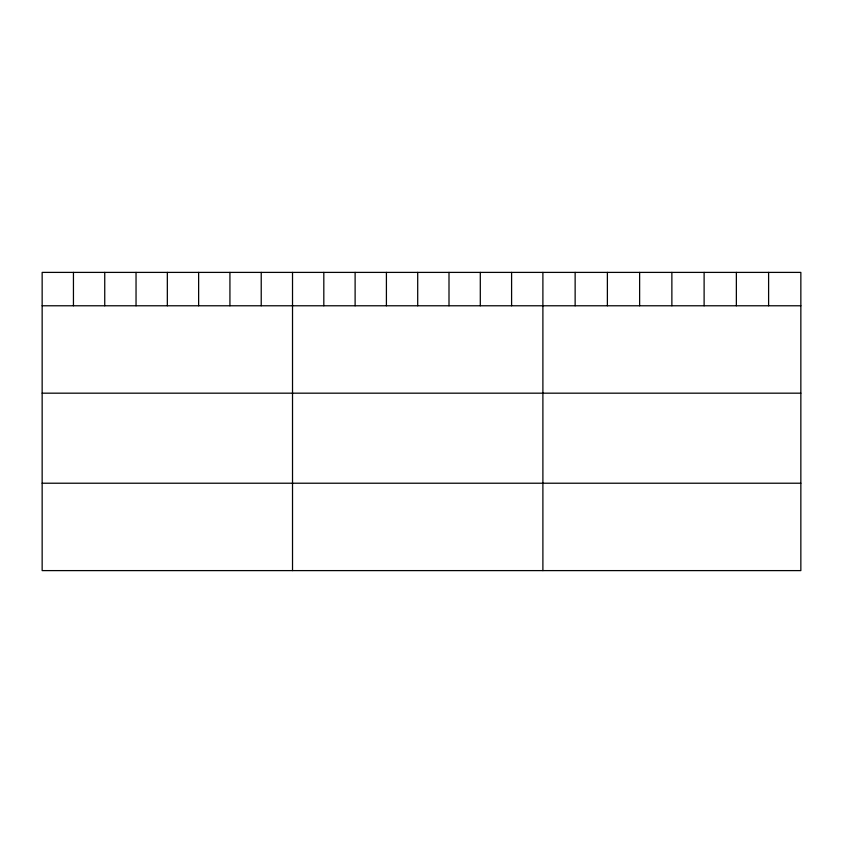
<?xml version="1.0" encoding="UTF-8"?>
<svg xmlns="http://www.w3.org/2000/svg" width="843" height="843" viewBox="0 0 843 843"><rect width="100%" height="100%" fill="white"/><g stroke="black" fill="none" stroke-linecap="round" stroke-linejoin="round"><path stroke-width="1.26" d="M800.85 305.777L800.85 570.606L42.15 570.606L42.15 272.394L800.85 272.394L800.85 305.777L42.15 305.777M42.15 393.175L800.85 393.175M42.15 483.218L800.85 483.218M768.605 272.394L768.605 305.777M736.36 272.394L736.36 305.777M704.116 272.394L704.116 305.777M671.871 272.394L671.871 305.777M639.626 272.394L639.626 305.777M607.381 272.394L607.381 305.777M575.137 272.394L575.137 305.777M542.892 272.394L542.892 570.606M511.596 272.394L511.596 305.777M480.299 272.394L480.299 305.777M449.003 272.394L449.003 305.777M417.706 272.394L417.706 305.777M386.41 272.394L386.41 305.777M355.114 272.394L355.114 305.777M323.817 272.394L323.817 305.777M292.521 272.394L292.521 570.606M261.225 272.394L261.225 305.777M229.928 272.394L229.928 305.777M198.632 272.394L198.632 305.777M167.335 272.394L167.335 305.777M136.039 272.394L136.039 305.777M104.743 272.394L104.743 305.777M73.446 272.394L73.446 305.777"/></g></svg>
